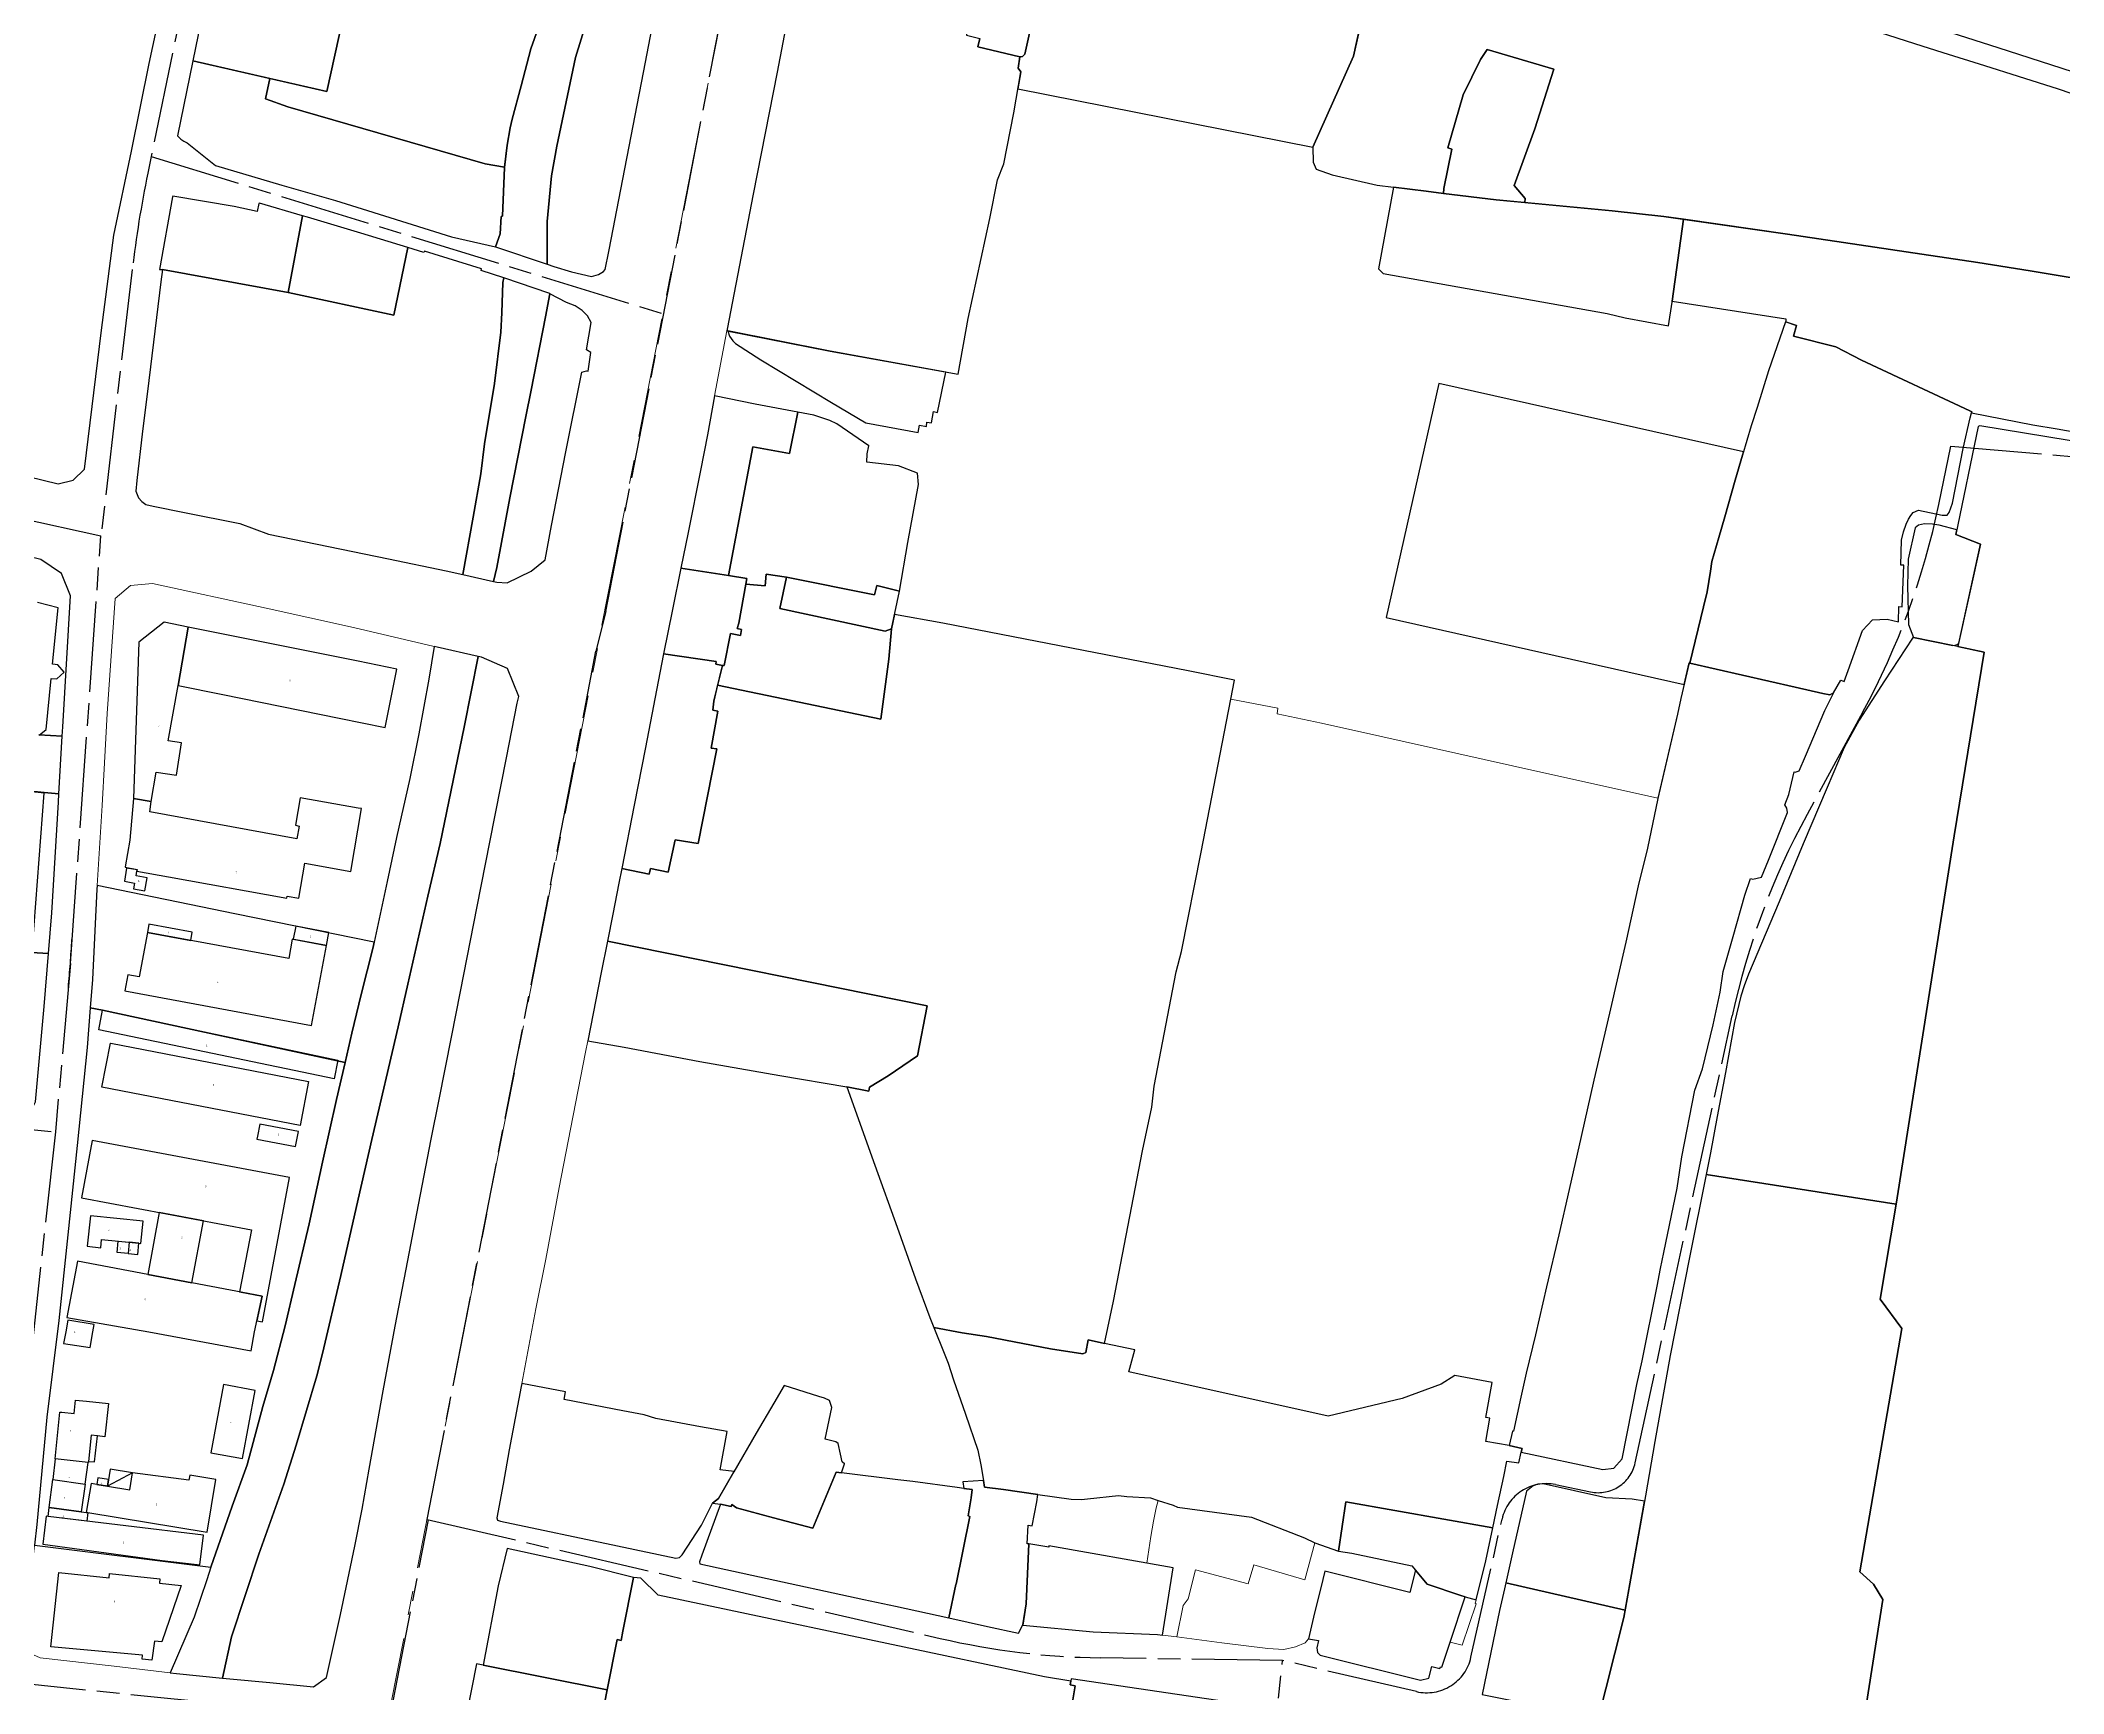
# Model space of a CAD drawing. Header units: millimetres. Extents: x 125232 to 134072, y 142885 to 152835.
# Drawn here: x 130666 to 131201, y 147654 to 148091 of the extents above; entities that cross this region are included whole.
import ezdxf
from ezdxf.enums import TextEntityAlignment as Align

# ---------------------------------------------------------------- set-up
doc = ezdxf.new("R2010")
doc.units = ezdxf.units.MM
doc.linetypes.add('ACAD_ISO08W100', pattern=[36, 24, -3, 6, -3])
doc.linetypes.add('CENTER', pattern=[50.8, 31.75, -6.35, 6.35, -6.35])
for name, color, linetype, lineweight in [('apartment', 42, 'Continuous', 0), ('government', 221, 'Continuous', 0), ('municipal utilities', 151, 'Continuous', 0), ('school', 31, 'Continuous', 0), ('super block', 6, 'CENTER', 0)]:
    doc.layers.add(name, color=color, linetype=linetype, lineweight=lineweight)
for name, color, linetype in [('buildings', 7, 'Continuous'), ('commerce', 10, 'Continuous'), ('commerce and residence', 32, 'Continuous'), ('culture', 21, 'Continuous'), ('green & plaza', 80, 'Continuous'), ('hospital', 231, 'Continuous'), ('layers', 7, 'Continuous'), ('military', 76, 'Continuous'), ('research & university', 30, 'Continuous'), ('residence', 2, 'Continuous'), ('residence-bad', 41, 'Continuous'), ('villadom', 51, 'Continuous'), ('water', 4, 'Continuous'), ('老城北中心线', 7, 'ACAD_ISO08W100')]:
    doc.layers.add(name, color=color, linetype=linetype)
doc.styles.add('层数', font='', dxfattribs={"height": 2})
doc.styles.get('层数').set_extended_font_data('FangSong_GB2312')

msp = doc.modelspace()

# ---------------------------------------------------------------- linework, layer by layer
at = {"layer": 'apartment'}
for points in [[(131035.7, 148000.79), (131116.24, 147982.69), (131118.29, 147989.57), (131119.85, 147994.38), (131122.87, 148004.09), (131127.34, 148017.11), (131127.44, 148017.07), (131127.44, 148017.87), (131097.4, 148022.53), (131097.37, 148022.31), (131096.39, 148016.04), (131084.96, 148018.13), (131080.22, 148019.24), (131020.97, 148029.83), (131019.72, 148031.09), (131023.66, 148052.66), (131019.37, 148053.19), (131007.53, 148055.94), (131003.3, 148057.41), (131002.47, 148059.27), (131002.38, 148063.24), (130924.41, 148078.71), (130923.34, 148072.3), (130920.73, 148058.88), (130919.04, 148054.58), (130916.95, 148044.38), (130911.31, 148017.95), (130908.6, 148003.2), (130905.38, 148003.78), (130903.15, 147993.08), (130902.11, 147993.33), (130901.56, 147990.34), (130900.34, 147990.52), (130900.28, 147989.36), (130898.39, 147989.73), (130898.09, 147987.78), (130884.18, 147990.4), (130875.1, 147995.7), (130856.46, 148007.01), (130849.76, 148011.38), (130849.07, 148012.02), (130848.21, 148013.24), (130847.69, 148014.68), (130847.45, 148014.73), (130844.22, 147997.53), (130854.96, 147995.26), (130870.47, 147992.38), (130874.72, 147991.01), (130876.58, 147990.05), (130885.02, 147984.29), (130884.54, 147982.16), (130884.47, 147979.96), (130892.84, 147979), (130897.85, 147977.01), (130898.13, 147974.06), (130895.31, 147958.69), (130893.08, 147945.88), (130893.09, 147945.88), (130891.76, 147939.64), (130904.55, 147937.41), (130969.43, 147924.75), (130981.65, 147922.28), (130980.67, 147917.29), (130993.15, 147914.87), (130992.92, 147913.36), (131004.67, 147910.94), (131020.08, 147907.51), (131061.87, 147898.16), (131073.4, 147895.56), (131093.6, 147891.07), (131098.78, 147913.33), (131099.65, 147917.48), (131100.52, 147921.16), (131021.74, 147938.87)], [(130766.09, 147908.13), (130768.68, 147922.55), (130770.13, 147931.21), (130748.79, 147936.22), (130725.69, 147941.35), (130695.63, 147947.89), (130689.87, 147947.35), (130685.74, 147943.87), (130683.68, 147913.46), (130682.92, 147900.42), (130682.38, 147889.17), (130681.02, 147867.97), (130717.39, 147860.49), (130754.27, 147853.05), (130757.64, 147869.03), (130760.16, 147880.69), (130763.64, 147896.29)], [(131093.6, 147891.07), (131093.58, 147891.02), (131090.85, 147877.9), (131088.38, 147867.91), (131085.09, 147853.01), (131080.78, 147834.26), (131076.7, 147816.56), (131073.28, 147801.66), (131070.1, 147787.65), (131067.41, 147775.67), (131064.17, 147761.87), (131061.26, 147749.17), (131058.75, 147739.01), (131057.4, 147732.68), (131055.46, 147723.69), (131055.16, 147723.73), (131054.31, 147719.89), (131048.07, 147721.01), (131049.21, 147727.13), (131048.14, 147727.28), (131049.78, 147736.54), (131039.95, 147738.46), (131036.31, 147736.11), (131025.98, 147732.34), (131006.41, 147727.67), (130953.73, 147739.39), (130955.35, 147745.19), (130947.29, 147746.89), (130949.68, 147758.12), (130957.39, 147797.82), (130959.79, 147809.37), (130960.47, 147814.93), (130966.25, 147845.22), (130967.62, 147850.55), (130972.84, 147876.86), (130980.67, 147917.29), (130993.15, 147914.87), (130992.92, 147913.36), (131004.67, 147910.94), (131020.08, 147907.51), (131061.87, 147898.16), (131073.4, 147895.56)]]:
    msp.add_lwpolyline(points, close=True, dxfattribs=at)
at = {"layer": 'buildings', "linetype": 'Continuous', "flags": 128}
for points in [[(130665.68, 147907.8), (130667.53, 147909.3), (130668.85, 147922.78), (130670.36, 147922.63), (130672.25, 147924.39), (130670.62, 147926.39), (130669.22, 147926.51), (130670.67, 147941.46), (130665.23, 147942.81)], [(130702.46, 147920.86), (130714.24, 147918.51), (130745.02, 147912.24), (130757.17, 147909.75), (130760.22, 147925.24), (130750, 147927.29), (130705.05, 147936.31), (130702.46, 147920.86)], [(130688.39, 147872.84), (130691.63, 147872.26), (130691.54, 147871.76), (130699.9, 147870.27), (130731.18, 147864.7), (130731.27, 147865.17), (130734.3, 147864.63), (130735.95, 147873.89), (130748.08, 147871.73), (130750.93, 147888.34), (130750, 147888.49), (130734.7, 147891.16), (130733.44, 147883.94), (130734.44, 147883.74), (130733.82, 147880.33), (130694.94, 147887.46), (130695.26, 147890.2), (130690.63, 147891.03), (130689.67, 147880), (130688.41, 147872.98), (130688.39, 147872.84)], [(130673.01, 147753.81), (130694.64, 147750), (130721.7, 147744.91), (130722.65, 147750), (130724.6, 147759.45), (130675.8, 147768.63), (130673.01, 147753.81)], [(130672.72, 147750), (130672.13, 147746.88), (130679.15, 147745.8), (130679.88, 147750), (130680.2, 147751.88), (130673.28, 147753.05), (130672.72, 147750)], [(130684.45, 147713.62), (130683.71, 147709.14), (130689.63, 147708.17), (130690.37, 147712.65), (130684.45, 147713.62)], [(130705.28, 147710.71), (130690.37, 147712.65), (130683.71, 147709.14), (130680.94, 147709.6), (130679.4, 147709.85), (130678.14, 147702.23), (130678.53, 147702.16), (130710.06, 147696.96), (130712.36, 147710.96), (130705.48, 147712.1), (130705.28, 147710.71)]]:
    msp.add_lwpolyline(points, dxfattribs=at)
for points in [[(130705.05, 147936.31), (130698.69, 147937.64), (130691.99, 147932.36), (130690.63, 147891.03), (130695.26, 147890.2), (130696.62, 147897.96), (130702, 147897.17), (130703.32, 147905.77), (130699.81, 147906.3), (130702.46, 147920.86)], [(130667.03, 147892.42), (130658.08, 147893.38), (130655.01, 147852.64), (130663.96, 147851.66)], [(130691.33, 147870.55), (130691.54, 147871.76), (130691.6, 147872.14), (130688.81, 147872.62), (130688.2, 147869.12), (130690.9, 147868.65), (130690.64, 147867.16), (130693.61, 147866.64), (130694.21, 147870.05)], [(130694.71, 147857.79), (130694.3, 147855.61), (130705.77, 147853.48), (130706.17, 147855.67)], [(130688.3, 147840.15), (130737.71, 147830.97), (130741.64, 147852.14), (130732.6, 147853.82), (130731.65, 147848.67), (130694.3, 147855.61), (130692.11, 147843.83), (130689.09, 147844.39)], [(130742.28, 147855.6), (130733.49, 147857.23), (130732.85, 147853.78), (130741.64, 147852.14)], [(130682.44, 147835.03), (130744.67, 147821.84), (130743.64, 147816.89), (130681.43, 147829.83)], [(130684.5, 147826.32), (130684.61, 147826.3), (130736.9, 147816.19), (130734.65, 147804.56), (130682.25, 147814.68)], [(130723.23, 147800.91), (130733.47, 147799), (130734.23, 147802.99), (130724.05, 147804.93), (130723.39, 147801.68)], [(130731.87, 147790.78), (130679.72, 147800.59), (130676.86, 147785.43), (130721.85, 147776.99), (130718.61, 147760.58), (130724.6, 147759.45), (130723.25, 147752.91), (130724.75, 147752.63)], [(130682.2, 147774.41), (130692.05, 147773.41), (130692.54, 147773.36), (130693.14, 147779.24), (130679.22, 147780.66), (130678.4, 147772.59), (130681.98, 147772.23)], [(130709.13, 147779.37), (130697.4, 147781.57), (130694.42, 147765.13), (130706.02, 147762.95)], [(130689.47, 147773.67), (130689.17, 147770.69), (130686.27, 147770.95), (130686.58, 147773.97)], [(130689.17, 147770.69), (130691.74, 147770.43), (130692.05, 147773.41), (130689.47, 147773.67)], [(130714.4, 147736.01), (130711.08, 147718), (130719.47, 147716.44), (130722.76, 147734.46)], [(130684.01, 147730.99), (130683.07, 147722.22), (130681.08, 147722.43), (130679.45, 147722.61), (130678.71, 147715.73), (130678.68, 147715.4), (130669.91, 147716.35), (130671.16, 147728.76), (130671.66, 147728.71), (130674.91, 147728.36), (130675.3, 147731.93), (130678.22, 147731.61)], [(130681.08, 147722.43), (130679.45, 147722.61), (130678.71, 147715.73), (130680.35, 147715.56)], [(130677.81, 147709.7), (130678.68, 147715.4), (130669.91, 147716.35), (130669.26, 147710.93)], [(130668.37, 147703.55), (130669.26, 147710.93), (130677.81, 147709.7), (130676.82, 147702.4)], [(130680.94, 147709.6), (130683.71, 147709.14), (130684, 147710.89), (130681.22, 147711.35)], [(130678.53, 147702.16), (130678.26, 147699.9), (130668.08, 147701.13), (130668.37, 147703.55), (130678.14, 147702.23)], [(130667.51, 147701.19), (130666.67, 147693.81), (130698.16, 147689.48), (130707.41, 147688.43), (130708.17, 147688.35), (130709.12, 147696.18), (130668.08, 147701.13)], [(130668.73, 147666.68), (130670.85, 147686.36), (130684.16, 147684.94), (130684.24, 147686.04), (130697.61, 147684.62), (130697.48, 147683.52), (130703.21, 147682.86), (130698.15, 147668), (130696.19, 147668.17), (130695.45, 147663.17), (130692.91, 147663.4), (130693.02, 147664.5)]]:
    msp.add_lwpolyline(points, close=True, dxfattribs=at)
at = {"layer": 'commerce'}
for points in [[(130905.38, 148003.78), (130874.82, 148009.31), (130847.69, 148014.68), (130848.21, 148013.24), (130849.07, 148012.02), (130849.76, 148011.38), (130856.46, 148007.01), (130875.1, 147995.7), (130884.18, 147990.4), (130898.09, 147987.78), (130898.39, 147989.73), (130900.28, 147989.36), (130900.34, 147990.52), (130901.56, 147990.34), (130902.11, 147993.33), (130903.15, 147993.08)], [(130844.79, 147904.12), (130843.35, 147904.31), (130845.08, 147914.13), (130843.73, 147914.33), (130844.02, 147916.73), (130846.3, 147926.22), (130844.52, 147926.5), (130844.63, 147927.21), (130830.74, 147929.29), (130830.19, 147926.58), (130825.95, 147904.48), (130822.94, 147889.24), (130819.72, 147872.54), (130826.97, 147870.97), (130827.25, 147872.51), (130831.98, 147871.54), (130833.81, 147880.11), (130839.88, 147879.14)], [(131084.59, 147674.45), (131084.93, 147676.36), (131053.38, 147683.57), (131053.03, 147682.03), (131051.72, 147676.27), (131047.12, 147654.05), (131077.88, 147647.93), (131079.84, 147655.56)]]:
    msp.add_lwpolyline(points, close=True, dxfattribs=at)
msp.add_lwpolyline([(130665.63, 147907.84), (130671.79, 147907.47), (130671.93, 147909.95), (130673.93, 147944.65), (130671.55, 147950.55), (130666.12, 147954.26), (130640.64, 147960.41)], dxfattribs=at)
at = {"layer": 'commerce and residence'}
for points in [[(130731.44, 148073.96), (130725.48, 148076.06), (130726.63, 148081.42), (130706.32, 148086.06), (130702.28, 148066.21), (130703.15, 148065.39), (130703.93, 148064.81), (130704.8, 148064.37), (130712.29, 148058.44), (130729.79, 148053.25), (130744.03, 148049.16), (130751.06, 148046.98), (130774.68, 148039.57), (130786.35, 148036.89), (130787.52, 148040.34), (130787.79, 148044.92), (130788.13, 148044.99), (130788.67, 148057.86), (130788.69, 148057.99), (130783.55, 148058.85)], [(130735.3, 148045.14), (130723.93, 148048.49), (130723.77, 148048.35), (130723.34, 148046.24), (130717.24, 148047.55), (130701.06, 148050.28), (130700.94, 148050.16), (130697.52, 148030.94), (130698.26, 148030.88), (130731.47, 148024.81)], [(130866.27, 147993.16), (130854.96, 147995.26), (130844.22, 147997.53), (130844.21, 147997.46), (130842.38, 147987.16), (130840.55, 147977.74), (130837.28, 147961.38), (130835.33, 147951.89), (130847.87, 147949.96), (130854.36, 147983.99), (130864.01, 147982.28)], [(130670.79, 147890.05), (130670.92, 147892.27), (130667.04, 147892.58), (130658.03, 147893.52), (130657.58, 147889.37), (130656.91, 147889.37), (130654.54, 147850.8), (130654.59, 147850.8), (130668.17, 147850.01), (130669.04, 147860.75)], [(130667.04, 147836), (130668.17, 147850.01), (130654.54, 147850.8), (130654.54, 147850.8), (130641.03, 147852.24), (130637.17, 147825.68), (130635.19, 147825.95), (130634.18, 147819.95), (130632.53, 147811.33), (130641.61, 147810.3), (130661.51, 147808.21), (130663.8, 147809.07), (130664.75, 147810.78)], [(130911.71, 147701.16), (130911.26, 147701.31), (130912.08, 147706.12), (130912.33, 147708.24), (130910.16, 147708.55), (130908.36, 147708.78), (130896.67, 147710.42), (130892.71, 147710.81), (130877.74, 147712.68), (130876.36, 147712.85), (130870.21, 147698.1), (130859.8, 147700.79), (130849.99, 147703.4), (130848.81, 147704.29), (130848.6, 147703.77), (130845.82, 147704.42), (130840.9, 147690.91), (130840.24, 147689.16), (130840.33, 147688.63), (130856.08, 147685.21), (130883.67, 147679.19), (130892.1, 147677.39), (130906.13, 147674.32), (130907.98, 147683.13), (130908.13, 147683.23)], [(130927.28, 147693.91), (130926.84, 147693.94), (130927.13, 147698.88), (130928.21, 147698.66), (130929.38, 147705), (130929.67, 147706.99), (130920.6, 147708.26), (130915.57, 147708.9), (130915.29, 147710.62), (130909.86, 147710.34), (130910.16, 147708.55), (130912.33, 147708.24), (130912.08, 147706.12), (130911.26, 147701.31), (130911.71, 147701.16), (130908.13, 147683.23), (130907.98, 147683.13), (130906.13, 147674.32), (130916.39, 147672.08), (130924.55, 147670.32), (130925.71, 147672.5), (130926.58, 147678.08)], [(130965.48, 147687.55), (130932.61, 147693.37), (130932.55, 147693.05), (130927.28, 147693.91), (130926.58, 147678.08), (130925.69, 147672.42), (130944.27, 147670.67), (130961.33, 147669.96), (130962.65, 147669.79)], [(131042.62, 147679.91), (131041.54, 147680.22), (131032.58, 147683.23), (131029.53, 147686.96), (131028.03, 147681.06), (131005.51, 147686.7), (131005.04, 147684.5), (131002.56, 147674.51), (131001.2, 147668.77), (131003.88, 147668.34), (131003.41, 147666.45), (131003.64, 147665.15), (131004.35, 147664.5), (131030.82, 147657.83), (131033.06, 147658.36), (131033.86, 147661.46), (131035.97, 147660.94), (131036.11, 147661.42), (131036.47, 147661.34), (131038.67, 147667.92)]]:
    msp.add_lwpolyline(points, close=True, dxfattribs=at)
at = {"layer": 'culture'}
for points in [[(130737.02, 147778.51), (130740.55, 147794.81), (130744.27, 147811.38), (130746.56, 147821.19), (130682.45, 147835.01), (130679.18, 147835.7), (130678.35, 147825.13), (130675.74, 147799.22), (130673.24, 147775.64), (130670.84, 147752.98), (130667.69, 147727.45), (130665.08, 147699.04), (130664.45, 147693.6), (130711.1, 147687.72), (130716.66, 147703.88), (130720.63, 147714.83), (130724.85, 147730.24), (130727.63, 147739.75), (130730.71, 147751.53), (130733.3, 147762.45)], [(130847.57, 147723.62), (130840.55, 147724.81), (130828.73, 147727.03), (130825.64, 147728.02), (130820.01, 147729.11), (130804.45, 147732.09), (130804.82, 147734.09), (130793.27, 147736.32), (130793.13, 147735.53), (130789.91, 147718.74), (130788.31, 147709.72), (130786.66, 147700.76), (130786.82, 147700.16), (130787.66, 147699.88), (130818.56, 147693.36), (130833.97, 147690.12), (130834.98, 147690.34), (130835.68, 147691), (130840.77, 147698.85), (130843.67, 147704.64), (130845.29, 147705.88), (130849.34, 147712.99), (130849.37, 147713.04), (130845.74, 147713.51)]]:
    msp.add_lwpolyline(points, close=True, dxfattribs=at)
at = {"layer": 'government'}
for points in [[(130960.27, 147699.95), (130960.94, 147703.46), (130961.53, 147705.4), (130959.43, 147706.07), (130953.21, 147706.42), (130951.02, 147706.73), (130942.81, 147705.79), (130941.26, 147705.6), (130938.48, 147705.75), (130929.67, 147706.99), (130929.38, 147705), (130928.21, 147698.66), (130927.13, 147698.88), (130926.84, 147693.94), (130927.28, 147693.91), (130932.55, 147693.05), (130932.61, 147693.37), (130958.48, 147688.79), (130959.55, 147695.88)], [(131002.94, 147694.15), (131000.16, 147695.46), (130986.19, 147700.93), (130966.57, 147703.64), (130965.46, 147704.15), (130961.53, 147705.4), (130960.94, 147703.46), (130960.27, 147699.95), (130959.55, 147695.88), (130958.48, 147688.79), (130965.48, 147687.55), (130962.65, 147669.79), (130966.42, 147669.29), (130968.11, 147677.58), (130969.39, 147679.4), (130971.35, 147687.01), (130985.29, 147683.38), (130986.78, 147688.36), (131000.25, 147684.39)], [(130709.97, 147684.43), (130711.1, 147687.72), (130664.45, 147693.6), (130663.45, 147684.81), (130661.49, 147667.37), (130662.6, 147665.23), (130665.91, 147663.76), (130685.54, 147661.6), (130700.32, 147659.82), (130706.63, 147674.48)], [(131012.66, 147691.41), (131009.14, 147691.95), (131002.94, 147694.15), (131000.25, 147684.39), (130986.78, 147688.36), (130985.29, 147683.38), (130971.35, 147687.01), (130969.39, 147679.4), (130968.11, 147677.58), (130966.42, 147669.29), (130978.31, 147667.73), (130990.49, 147666.27), (130994.7, 147666.01), (130997.77, 147666.67), (131000.32, 147667.72), (131001.2, 147668.77), (131002.56, 147674.51), (131005.04, 147684.5), (131005.51, 147686.7), (131028.03, 147681.06), (131029.53, 147686.96), (131028.59, 147688.12)]]:
    msp.add_lwpolyline(points, close=True, dxfattribs=at)
at = {"layer": 'green & plaza'}
msp.add_lwpolyline([(130812.34, 148102.77), (130807.49, 148086.94), (130802.57, 148063.5), (130801.16, 148055.69), (130800.01, 148043.63), (130799.94, 148032.3), (130801.77, 148031.68), (130806.44, 148030.28), (130811.69, 148029.02), (130813.56, 148029.6), (130814.85, 148030.35), (130815.35, 148030.89), (130816.25, 148035.63), (130816.32, 148036.15), (130819.43, 148052.08), (130825.97, 148085.74), (130831.1, 148112.4)], dxfattribs=at)
for points in [[(130804.94, 147982.69), (130809.11, 148003.78), (130810.41, 148004.15), (130810.79, 148004.02), (130811.53, 148009), (130810.33, 148009.65), (130811.58, 148016.86), (130810.65, 148018.66), (130809.21, 148020.09), (130807.35, 148021.28), (130805.11, 148022.21), (130800.64, 148024.5), (130799.5, 148018.4), (130795.76, 147998.96), (130794.34, 147992.04), (130790.09, 147970.51), (130786.63, 147952.07), (130785.75, 147948.39), (130786.68, 147948.18), (130789.41, 147948.05), (130795.76, 147951.16), (130799.43, 147954.15), (130801.08, 147963.24)], [(130850.62, 147937.42), (130852.53, 147947.72), (130852.77, 147949.21), (130847.87, 147949.96), (130835.33, 147951.89), (130833.09, 147941.01), (130830.74, 147929.29), (130844.63, 147927.21), (130844.52, 147926.5), (130846.3, 147926.22), (130846.78, 147926.16), (130848.42, 147934.65), (130851.08, 147934.15), (130851.35, 147935.73), (130850.23, 147935.96)], [(130893.08, 147945.84), (130893.08, 147945.88), (130887.08, 147947.38), (130886.49, 147944.84), (130863.26, 147949.52), (130861.45, 147941.23), (130889.32, 147935.28), (130890.96, 147935.9)], [(130771.44, 147811.44), (130774.72, 147827.94), (130777.05, 147840), (130781.45, 147862.44), (130784.79, 147879.5), (130789.19, 147901.81), (130792.06, 147916.2), (130792.46, 147918.03), (130789.53, 147925.36), (130782.59, 147928.36), (130781.7, 147928.56), (130778.06, 147909.92), (130771.69, 147879.07), (130768.42, 147865.15), (130763.11, 147841.93), (130760.59, 147830.66), (130753.66, 147800.88), (130750, 147785.07), (130745.4, 147764.88), (130740.61, 147744.26), (130739.09, 147738.34), (130733.66, 147719.97), (130730.32, 147709.7), (130723.76, 147691.21), (130716.51, 147669.36), (130714.16, 147658.41), (130716.13, 147658.21), (130726.65, 147657.24), (130738.21, 147656.07), (130741.64, 147658.58), (130745.31, 147675.27), (130749.1, 147693.34), (130751.03, 147703.07), (130752.9, 147713.67), (130756.63, 147734.38), (130759.77, 147751.51), (130763.11, 147768.81), (130765.11, 147779.01), (130769.31, 147800.91)]]:
    msp.add_lwpolyline(points, close=True, dxfattribs=at)
at = {"layer": 'hospital'}
msp.add_lwpolyline([(130753.98, 147851.67), (130754.27, 147853.05), (130717.39, 147860.49), (130681.02, 147867.97), (130680.96, 147867.01), (130679.77, 147843.16), (130679.18, 147835.7), (130682.45, 147835.01), (130746.56, 147821.19), (130748.37, 147828.93), (130750.83, 147839.2)], close=True, dxfattribs=at)
at = {"layer": 'military'}
msp.add_lwpolyline([(131231.34, 147980.89), (131178.67, 147989.56), (131178.25, 147989.43), (131172.38, 147960.82), (131178.85, 147958.3), (131172.91, 147931.18), (131179.83, 147929.72), (131171.96, 147881.12), (131156.56, 147783.71), (131152.32, 147758.59), (131158.05, 147750.86), (131146.97, 147686.52), (131150.56, 147683.27), (131153.03, 147679.17), (131145.81, 147633.17)], dxfattribs=at)
at = {"layer": 'municipal utilities'}
msp.add_lwpolyline([(131045.6, 147678.05), (131045.27, 147678.2), (131045.56, 147679.04), (131045.57, 147679.07), (131042.62, 147679.91), (131038.67, 147667.92), (131041.84, 147667.12)], close=True, dxfattribs=at)
at = {"layer": 'research & university'}
msp.add_lwpolyline([(130658.78, 147977.14), (130670.69, 147974.24), (130674.67, 147975.21), (130677.67, 147978.11), (130682.18, 148014.82), (130685.43, 148039.99), (130690.05, 148062.21), (130694.79, 148085.35), (130700.59, 148112.4)], dxfattribs=at)
msp.add_lwpolyline([(131174.32, 147983.58), (131176.14, 147991.7), (131176.5, 147992.99), (131176.55, 147993.31), (131176.05, 147993.52), (131147.41, 148006.95), (131140.66, 148010.48), (131129.41, 148013.28), (131130.26, 148016.13), (131127.34, 148017.11), (131122.87, 148004.09), (131119.85, 147994.38), (131118.29, 147989.57), (131115.98, 147981.8), (131114.06, 147975.16), (131111.29, 147965.48), (131109.71, 147960.03), (131107.83, 147953.72), (131107.46, 147951.1), (131106.63, 147945.67), (131105.64, 147941.68), (131102.03, 147926.81), (131129.89, 147920.42), (131137.21, 147918.76), (131139.07, 147918.46), (131140.06, 147918.92), (131142, 147922.3), (131142.86, 147921.99), (131143.89, 147924.85), (131147.72, 147935.48), (131150.3, 147938.23), (131154.23, 147938.4), (131157.23, 147937.76), (131157.33, 147941.76), (131158.13, 147941.72), (131158.57, 147952.7), (131157.85, 147952.7), (131158.03, 147959.33), (131158.54, 147961.49), (131159.2, 147963.53), (131159.85, 147964.9), (131160.47, 147965.83), (131161.05, 147966.62), (131162.5, 147967.28), (131168.77, 147965.93), (131170.04, 147965.9), (131170.59, 147966.62), (131171.49, 147969.13)], close=True, dxfattribs=at)
at = {"layer": 'residence'}
for points in [[(130800.54, 148103.01), (130802.9, 148109.41), (130803.23, 148110.62), (130790.07, 148114.36), (130790.84, 148117.74), (130777.22, 148120.44), (130777.03, 148119.38), (130765.14, 148121.7), (130746.78, 148125.17), (130746.11, 148121.21), (130746.59, 148121.12), (130743.84, 148107.96), (130748.08, 148106.91), (130741.75, 148077.97), (130726.63, 148081.42), (130725.48, 148076.06), (130731.44, 148073.96), (130783.55, 148058.85), (130788.69, 148057.99), (130789.42, 148063.76), (130790.22, 148068.41), (130790.76, 148070.7), (130793.06, 148079.46), (130795.68, 148089.22)], [(131013.16, 148087.34), (131017.66, 148107.84), (130934.52, 148125.35), (130932.71, 148116.55), (130930.6, 148106.85), (130928.62, 148098.96), (130928.72, 148098.93), (130926.26, 148087.82), (130925.67, 148087.23), (130924.89, 148087.18), (130924.49, 148084.15), (130925.16, 148083.18), (130924.41, 148078.71), (131002.38, 148063.24)], [(131066.08, 148083.91), (131048.46, 148089.05), (131046.72, 148086.48), (131042.13, 148077.12), (131038.09, 148063.09), (131039.1, 148062.72), (131036.99, 148052.35), (131036.92, 148051.03), (131050.87, 148049.35), (131058.4, 148048.63), (131058.55, 148049.69), (131055.62, 148053.09), (131061.03, 148068.13)], [(131100.36, 148044.2), (131095.17, 148044.95), (131081.51, 148046.42), (131050.87, 148049.35), (131036.92, 148051.03), (131032.3, 148051.59), (131023.66, 148052.66), (131019.72, 148031.09), (131020.97, 148029.83), (131080.22, 148019.24), (131084.96, 148018.13), (131096.39, 148016.04), (131097.37, 148022.31), (131097.4, 148022.53)], [(130763.14, 148036.72), (130750.74, 148040.53), (130736.62, 148044.76), (130735.3, 148045.14), (130731.47, 148024.81), (130759.45, 148018.87)], [(130787.98, 148019.48), (130788.29, 148027.51), (130788.49, 148028.73), (130782.5, 148030.68), (130782.63, 148031.05), (130767.51, 148035.72), (130767.35, 148035.43), (130763.14, 148036.72), (130759.45, 148018.87), (130731.47, 148024.81), (130698.26, 148030.88), (130697.89, 148027.67), (130694.34, 147998.64), (130693.03, 147988.19), (130691.54, 147975.13), (130691.23, 147972.33), (130691.91, 147970.53), (130692.84, 147969.53), (130693.84, 147968.79), (130695.83, 147968.29), (130704.1, 147966.67), (130718.69, 147963.74), (130726.28, 147960.88), (130758.07, 147954.35), (130773.3, 147951.22), (130777.64, 147950.23), (130780.39, 147965.43), (130782.47, 147976.88), (130783.37, 147984.83), (130786.01, 148000.77), (130787.75, 148014.36)], [(131111.29, 147965.48), (131114.06, 147975.16), (131115.98, 147981.8), (131116.24, 147982.69), (131035.7, 148000.79), (131021.74, 147938.87), (131100.52, 147921.16), (131101.87, 147926.85), (131102.03, 147926.81), (131105.64, 147941.68), (131106.63, 147945.67), (131107.46, 147951.1), (131107.83, 147953.72), (131109.71, 147960.03)], [(130890.96, 147935.9), (130889.32, 147935.28), (130861.45, 147941.23), (130863.26, 147949.52), (130857.85, 147950.38), (130857.62, 147947.25), (130852.53, 147947.72), (130850.62, 147937.42), (130850.23, 147935.96), (130851.35, 147935.73), (130851.08, 147934.15), (130848.42, 147934.65), (130846.78, 147926.16), (130846.3, 147926.22), (130845.04, 147920.98), (130888.2, 147912.02), (130890.28, 147927.87)], [(131171.96, 147881.12), (131179.83, 147929.72), (131171.53, 147931.48), (131161.21, 147933.59), (131160.9, 147933.4), (131153.49, 147922.1), (131146.81, 147911.77), (131142.82, 147904.47), (131138.35, 147893.92), (131132.03, 147878.99), (131125.66, 147863.68), (131117.51, 147844.56), (131116.4, 147841.47), (131115.53, 147838.72), (131113.86, 147831.75), (131111.45, 147818.59), (131109.3, 147806.91), (131107.49, 147797.3), (131106.34, 147791.62), (131156.56, 147783.71)], [(131127.83, 147887.27), (131127.71, 147888.46), (131127.15, 147889.33), (131128.21, 147892.09), (131129.59, 147898.08), (131129.88, 147898), (131130.97, 147898.32), (131132.64, 147902.19), (131137.69, 147914.25), (131140.04, 147918.91), (131139.07, 147918.46), (131137.21, 147918.76), (131129.89, 147920.42), (131102.03, 147926.81), (131101.87, 147926.85), (131099.65, 147917.48), (131098.78, 147913.33), (131093.58, 147891.02), (131090.85, 147877.9), (131088.38, 147867.91), (131085.09, 147853.01), (131080.78, 147834.26), (131076.7, 147816.56), (131073.28, 147801.66), (131070.1, 147787.65), (131067.41, 147775.67), (131064.17, 147761.87), (131061.26, 147749.17), (131058.75, 147739.01), (131057.4, 147732.68), (131055.46, 147723.69), (131055.16, 147723.73), (131054.31, 147719.89), (131057.68, 147719.11), (131057.48, 147718.15), (131079.07, 147713.59), (131081.93, 147713.9), (131084.12, 147716.4), (131088, 147736.06), (131089.43, 147742.35), (131093.41, 147762.02), (131094.3, 147766.72), (131095.14, 147770.93), (131098.66, 147787.94), (131099.89, 147796.25), (131103.4, 147813.88), (131105.42, 147819.53), (131108.19, 147831.17), (131110.1, 147839.81), (131110.85, 147845.29), (131113.5, 147854.52), (131116.56, 147865.42), (131118.09, 147869.84), (131118.69, 147869.66), (131121.02, 147870.22), (131122.81, 147874.72)], [(130900.42, 147836.19), (130815.92, 147853.33), (130814.23, 147845), (130810.73, 147826.89), (130820.29, 147825.25), (130840.31, 147821.47), (130861.49, 147817.8), (130879.16, 147814.73), (130885, 147813.61), (130885.15, 147814.66), (130890.13, 147817.67), (130897.91, 147822.93)], [(131152.32, 147758.59), (131156.56, 147783.71), (131106.34, 147791.62), (131101.93, 147769.61), (131096.87, 147743.76), (131092.75, 147720.96), (131090.29, 147706.6), (131084.59, 147674.45), (131079.84, 147655.56), (131075.13, 147637.18), (131110.09, 147628.24), (131110.66, 147631.26), (131113.75, 147630.67), (131114.58, 147635.05), (131115.12, 147637.99), (131145.81, 147633.17), (131153.03, 147679.17), (131150.56, 147683.27), (131146.97, 147686.52), (131158.05, 147750.86)], [(131054.31, 147719.89), (131048.07, 147721.01), (131049.21, 147727.13), (131048.14, 147727.28), (131049.78, 147736.54), (131039.95, 147738.46), (131036.31, 147736.11), (131025.98, 147732.34), (131006.41, 147727.67), (130953.73, 147739.39), (130955.35, 147745.19), (130947.29, 147746.89), (130942.98, 147747.85), (130942.36, 147744.55), (130941.61, 147744.12), (130933.03, 147745.49), (130916.11, 147748.78), (130909.64, 147749.71), (130902.16, 147751.14), (130904.93, 147744.31), (130905.94, 147741.71), (130907.41, 147737.28), (130910.6, 147728.18), (130913.85, 147718.67), (130914.59, 147714.8), (130915.29, 147710.62), (130915.57, 147708.9), (130920.6, 147708.26), (130929.67, 147706.99), (130938.48, 147705.75), (130941.26, 147705.6), (130942.81, 147705.79), (130951.02, 147706.73), (130953.21, 147706.42), (130959.43, 147706.07), (130961.53, 147705.4), (130965.46, 147704.15), (130966.57, 147703.64), (130986.19, 147700.93), (131000.16, 147695.46), (131002.9, 147694.17), (131009.14, 147691.95), (131009.18, 147691.95), (131011.09, 147705.02), (131049.97, 147698.14), (131051.24, 147704.09), (131052.85, 147711.7), (131053.69, 147715.79), (131056.84, 147715.31), (131057.48, 147718.15), (131057.68, 147719.11)], [(131090.04, 147705.2), (131086.83, 147705.71), (131079.87, 147706.06), (131063.28, 147709.8), (131061.88, 147709.7), (131060.61, 147709.21), (131058.9, 147707.8), (131055.2, 147691.54), (131053.38, 147683.57), (131084.93, 147676.36)], [(130822.81, 147685.02), (130811.29, 147687.93), (130789.36, 147692.72), (130787.03, 147682.78), (130783.06, 147661.82), (130815.85, 147655.27), (130818.48, 147668.58), (130819.5, 147668.38), (130819.97, 147670.8)], [(130815.85, 147655.27), (130783.06, 147661.82), (130781.29, 147662.17), (130773.54, 147622.87), (130808.19, 147615.98)], [(130984.39, 147651.45), (130938.52, 147658.2), (130938.39, 147657.58), (130938.19, 147656.67), (130939.54, 147656.39), (130937.75, 147645.8), (130931.81, 147646.7), (130929.08, 147633.75), (130931.81, 147633.19), (130931.73, 147632.72), (130937.21, 147631.72), (130938.28, 147637.81), (130941.22, 147637.38), (130941.16, 147636.96), (130941.54, 147636.4), (130944.51, 147635.86), (130967.5, 147631.78), (130980.09, 147629.61), (130982.62, 147647.47), (130983.84, 147647.3)]]:
    msp.add_lwpolyline(points, close=True, dxfattribs=at)
for points in [[(130868.04, 148121.01), (130860.78, 148083.11), (130854.42, 148050.87), (130847.52, 148015.12), (130847.45, 148014.73), (130874.82, 148009.31), (130908.6, 148003.2), (130911.31, 148017.95), (130916.95, 148044.38), (130919.04, 148054.58), (130920.73, 148058.88), (130923.34, 148072.3), (130925.16, 148083.18), (130924.49, 148084.15), (130924.89, 148087.18), (130913.85, 148089.83), (130914.37, 148091.98)], [(131160.53, 148096.89), (131183.44, 148089.64), (131208.84, 148081.41), (131238.14, 148072.13), (131243.38, 148069.26), (131249.83, 148066.89), (131266.19, 148061.82), (131284.89, 148055.83), (131294.77, 148053.38), (131295.26, 148058.41), (131296.82, 148058.22), (131298.58, 148072.74), (131299.16, 148076.63), (131285.33, 148078.91), (131286.01, 148083.12), (131283.21, 148083.67), (131248.67, 148089.28), (131247.16, 148093.86)], [(130655.66, 147893.77), (130667.04, 147892.58), (130670.92, 147892.27), (130671.79, 147907.47), (130665.63, 147907.84)], [(130937.75, 147645.8), (130939.54, 147656.39), (130938.19, 147656.67), (130938.39, 147657.58), (130931.46, 147658.76), (130848.08, 147676.41), (130829.32, 147680.3), (130824.72, 147684.81), (130822.81, 147685.01), (130819.97, 147670.8), (130819.5, 147668.38), (130818.48, 147668.58), (130815.85, 147655.27), (130808.19, 147615.98)]]:
    msp.add_lwpolyline(points, dxfattribs=at)
at = {"layer": 'residence-bad'}
for points in [[(131017.24, 148105.94), (131013.16, 148087.34), (131002.38, 148063.24), (131002.47, 148059.27), (131003.3, 148057.41), (131007.53, 148055.94), (131019.37, 148053.19), (131023.66, 148052.66), (131032.3, 148051.59), (131036.92, 148051.03), (131036.99, 148052.35), (131039.1, 148062.72), (131038.09, 148063.09), (131042.13, 148077.12), (131046.72, 148086.48), (131048.46, 148089.05), (131066.08, 148083.91), (131061.03, 148068.13), (131055.62, 148053.09), (131058.55, 148049.69), (131058.4, 148048.63), (131081.51, 148046.42), (131095.17, 148044.95), (131127.85, 148040.22), (131178.19, 148032.77), (131192.02, 148030.55), (131202.57, 148028.8)], [(131209.77, 148075.11), (131199.48, 148078.58), (131188.91, 148081.92), (131180.04, 148084.75), (131168.99, 148088.19), (131161.5, 148090.61), (131152.14, 148093.6)], [(131202.57, 148028.8), (131192.02, 148030.55), (131178.19, 148032.77), (131127.85, 148040.22), (131100.36, 148044.2), (131097.4, 148022.53), (131127.44, 148017.87), (131127.44, 148017.07), (131130.26, 148016.13), (131129.41, 148013.28), (131140.66, 148010.48), (131147.41, 148006.95), (131176.05, 147993.52), (131176.55, 147993.31), (131176.5, 147992.99), (131192.71, 147989.83), (131199.15, 147988.73), (131205.54, 147987.62)]]:
    msp.add_lwpolyline(points, dxfattribs=at)
for points in [[(130928.72, 148098.93), (130928.62, 148098.96), (130925.67, 148099.42), (130915.02, 148102.12), (130911.93, 148102.64), (130910.84, 148092.89), (130914.37, 148091.98), (130913.85, 148089.83), (130924.89, 148087.18), (130925.67, 148087.23), (130926.26, 148087.82)], [(130892.84, 147979), (130884.47, 147979.96), (130884.54, 147982.16), (130885.02, 147984.29), (130876.58, 147990.05), (130874.72, 147991.01), (130870.47, 147992.38), (130866.27, 147993.16), (130864.01, 147982.28), (130854.36, 147983.99), (130847.87, 147949.96), (130852.77, 147949.21), (130852.53, 147947.72), (130857.62, 147947.25), (130857.85, 147950.38), (130863.26, 147949.52), (130886.49, 147944.84), (130887.08, 147947.38), (130893.08, 147945.88), (130895.31, 147958.69), (130898.13, 147974.06), (130897.85, 147977.01)], [(131178.85, 147958.3), (131172.38, 147960.82), (131172.63, 147962.03), (131167.95, 147963.29), (131166.22, 147963.57), (131164.05, 147963.61), (131162.48, 147963.3), (131161.58, 147962.59), (131159.74, 147954.28), (131159.59, 147947.21), (131159.86, 147937.01), (131161.21, 147933.59), (131171.53, 147931.48), (131172.14, 147931.54), (131172.75, 147931.73), (131173.12, 147932.1)], [(130972.84, 147876.86), (130980.67, 147917.29), (130981.65, 147922.28), (130969.43, 147924.75), (130904.55, 147937.41), (130891.76, 147939.64), (130890.96, 147935.9), (130890.28, 147927.87), (130888.2, 147912.02), (130845.04, 147920.98), (130844.02, 147916.73), (130843.73, 147914.33), (130845.08, 147914.13), (130843.35, 147904.31), (130844.79, 147904.12), (130839.88, 147879.14), (130833.81, 147880.11), (130831.98, 147871.54), (130827.25, 147872.51), (130826.97, 147870.97), (130819.72, 147872.54), (130818.96, 147868.59), (130817.35, 147860.39), (130815.92, 147853.33), (130900.42, 147836.19), (130897.91, 147822.93), (130890.13, 147817.67), (130885.15, 147814.66), (130885, 147813.61), (130879.16, 147814.73), (130886.61, 147794.07), (130892.52, 147777.66), (130897.37, 147763.98), (130901.09, 147753.76), (130902.16, 147751.14), (130909.64, 147749.71), (130916.11, 147748.78), (130933.03, 147745.49), (130941.61, 147744.12), (130942.36, 147744.55), (130942.98, 147747.85), (130947.29, 147746.89), (130949.68, 147758.12), (130957.39, 147797.82), (130959.79, 147809.37), (130960.47, 147814.93), (130966.25, 147845.22), (130967.62, 147850.55)], [(130876.36, 147712.85), (130877.74, 147712.68), (130878.57, 147715.08), (130877.92, 147715.59), (130877.53, 147717.59), (130876.89, 147720.46), (130876.28, 147720.93), (130873.43, 147721.58), (130875.23, 147730.01), (130874.58, 147731.78), (130873.26, 147732.42), (130871.79, 147732.86), (130862.61, 147735.82), (130859.89, 147731.12), (130855.26, 147723.2), (130849.34, 147712.99), (130845.29, 147705.88), (130843.67, 147704.64), (130845.82, 147704.42), (130848.6, 147703.77), (130848.81, 147704.29), (130849.99, 147703.4), (130859.8, 147700.79), (130870.21, 147698.1)], [(131049.97, 147698.14), (131011.09, 147705.02), (131009.18, 147691.95), (131012.66, 147691.41), (131028.59, 147688.12), (131029.53, 147686.96), (131032.58, 147683.23), (131041.54, 147680.22), (131042.62, 147679.91), (131045.57, 147679.07), (131048.12, 147689.43)]]:
    msp.add_lwpolyline(points, close=True, dxfattribs=at)
at = {"layer": 'school'}
msp.add_lwpolyline([(130892.52, 147777.66), (130886.61, 147794.07), (130879.16, 147814.73), (130861.49, 147817.8), (130840.31, 147821.47), (130820.29, 147825.25), (130810.73, 147826.89), (130810.15, 147823.92), (130804.95, 147797.21), (130803.17, 147788.15), (130799.63, 147769.21), (130797, 147756.02), (130793.27, 147736.32), (130804.82, 147734.09), (130804.45, 147732.09), (130820.01, 147729.11), (130825.64, 147728.02), (130828.73, 147727.03), (130840.55, 147724.81), (130847.57, 147723.62), (130845.74, 147713.51), (130849.37, 147713.04), (130855.26, 147723.2), (130859.89, 147731.12), (130862.61, 147735.82), (130871.79, 147732.86), (130873.26, 147732.42), (130874.58, 147731.78), (130875.23, 147730.01), (130873.43, 147721.58), (130876.28, 147720.93), (130876.89, 147720.46), (130877.53, 147717.59), (130877.86, 147715.91), (130878.15, 147715.41), (130878.57, 147715.08), (130877.74, 147712.68), (130892.71, 147710.81), (130896.67, 147710.42), (130908.36, 147708.78), (130910.16, 147708.55), (130909.86, 147710.34), (130915.29, 147710.62), (130914.59, 147714.8), (130913.85, 147718.67), (130910.6, 147728.18), (130907.41, 147737.28), (130905.94, 147741.71), (130904.93, 147744.31), (130901.09, 147753.76), (130897.37, 147763.98)], close=True, dxfattribs=at)
at = {"layer": 'super block'}
msp.add_lwpolyline([(130894.96, 148348.48), (130903.67, 148378.39), (130744.83, 148424), (130654.44, 148484.43), (130639.33, 148491.17), (130613.26, 148498.98), (130536.29, 148508.17), (130474.55, 148512.02), (130397.96, 148506.37), (130228.2, 148518.15), (130224.7, 148308.09), (130222.08, 148214.65), (130204.71, 148066.09), (130199.33, 148034.37), (130163.02, 147871.38), (130100.28, 147595.6), (130113.87, 147593.01), (130363.95, 147539.52), (130689.64, 147466.91), (130720.17, 147460.19), (130726.7, 147488.18)], close=True, dxfattribs=at)
at = {"layer": 'villadom'}
msp.add_lwpolyline([(130748.08, 148106.91), (130712.09, 148115.81), (130712.04, 148115.53), (130711.55, 148113.32), (130707.71, 148092.93), (130706.32, 148086.06), (130741.75, 148077.97)], close=True, dxfattribs=at)
at = {"layer": 'water'}
msp.add_lwpolyline([(130800.54, 148103.01), (130795.68, 148089.22), (130793.06, 148079.46), (130790.76, 148070.7), (130790.22, 148068.41), (130789.42, 148063.76), (130788.67, 148057.86), (130788.13, 148044.99), (130787.79, 148044.92), (130787.52, 148040.34), (130786.35, 148036.89), (130799.94, 148032.3), (130800.01, 148043.63), (130801.16, 148055.69), (130802.57, 148063.5), (130807.49, 148086.94), (130812.34, 148102.77)], dxfattribs=at)
for points in [[(130795.76, 147998.96), (130799.5, 148018.4), (130800.64, 148024.5), (130800.38, 148024.63), (130788.79, 148028.63), (130788.49, 148028.73), (130788.29, 148027.51), (130787.98, 148019.48), (130787.75, 148014.36), (130786.01, 148000.77), (130783.37, 147984.83), (130782.47, 147976.88), (130780.39, 147965.43), (130777.64, 147950.23), (130785.75, 147948.39), (130786.63, 147952.07), (130790.09, 147970.51), (130794.34, 147992.04)], [(130768.42, 147865.15), (130771.69, 147879.07), (130778.06, 147909.92), (130781.7, 147928.56), (130770.93, 147931.02), (130770.13, 147931.21), (130768.68, 147922.55), (130766.09, 147908.13), (130763.64, 147896.29), (130760.16, 147880.69), (130757.64, 147869.03), (130754.27, 147853.05), (130753.98, 147851.67), (130750.83, 147839.2), (130748.37, 147828.93), (130746.56, 147821.19), (130744.27, 147811.38), (130740.55, 147794.81), (130737.02, 147778.51), (130733.3, 147762.45), (130730.71, 147751.53), (130727.63, 147739.75), (130724.85, 147730.24), (130720.63, 147714.83), (130716.66, 147703.88), (130711.1, 147687.72), (130709.97, 147684.43), (130706.63, 147674.48), (130700.32, 147659.82), (130702.01, 147659.62), (130714.16, 147658.41), (130716.51, 147669.36), (130723.76, 147691.21), (130730.32, 147709.7), (130733.66, 147719.97), (130739.09, 147738.34), (130740.61, 147744.26), (130745.4, 147764.88), (130750, 147785.07), (130753.66, 147800.88), (130760.59, 147830.66), (130763.11, 147841.93)]]:
    msp.add_lwpolyline(points, close=True, dxfattribs=at)
at = {"layer": '老城北中心线', "linetype": 'ACAD_ISO08W100', "lineweight": 25}
for p, q in [((130815.47, 147940.49), (130896.5, 148357.75)), ((130715.49, 148158.67), (130694.4, 148056.35)), ((130695.32, 148060.81), (130830.75, 148019.17)), ((130690.28, 148030.87), (130682, 147960.48)), ((130484.58, 148003.71), (130682, 147960.48)), ((130673.98, 147847.36), (130682, 147960.48)), ((130768.22, 147700.35), (130812.87, 147929.98)), ((131147.7, 147913.77), (131133.02, 147886.79)), ((130673.98, 147847.36), (130669.97, 147802.86)), ((131087.59, 147715.32), (131113.24, 147833.58)), ((130644.97, 147805.25), (130669.97, 147802.86)), ((130669.97, 147802.86), (130656.45, 147678.69)), ((131066.55, 147709.57), (131075.78, 147707.65)), ((130607.55, 146875), (130768.6, 147700.26)), ((130768.22, 147700.35), (130903.87, 147668.91)), ((131044.19, 147663.9), (131052.39, 147700.45)), ((130994.36, 147663.07), (130946.18, 147663.76)), ((130990.39, 147626.23), (130994.36, 147663.07)), ((131029.76, 147654.84), (130994.36, 147663.07)), ((130654.07, 147657.79), (130758.22, 147647.09))]:
    msp.add_line(p, q, dxfattribs=at)
msp.add_lwpolyline([(131167.87, 147968.79), (131171.06, 147984.2), (131827.89, 147927.63)], dxfattribs=at)
at = {"layer": '老城北中心线', "linetype": 'ACAD_ISO08W100', "lineweight": 25, "flags": 128}
msp.add_lwpolyline([(130815.47, 147940.49), (130812.87, 147929.98)], dxfattribs=at)
at = {"layer": '老城北中心线', "linetype": 'ACAD_ISO08W100', "lineweight": 25}
for centre, radius, start, end in [((130988.23, 147995.8), 300, 168.3563, 173.2856), ((130972.03, 148009.37), 200, 331.4448, 348.2944), ((131308.69, 147791.19), 200, 151.4448, 167.7639), ((130275.02, 147876.92), 400, 354.8461, 356.679), ((131077.82, 147717.44), 10, 258.2327, 347.7639), ((131064.1, 147697.83), 12, 78.2327, 167.3538), ((130949.04, 147863.74), 200, 256.9496, 269.1826), ((131032.48, 147666.53), 12, 256.9084, 347.3538)]:
    msp.add_arc(centre, radius, start, end, dxfattribs=at)

# ---------------------------------------------------------------- texts
at = {"layer": 'layers', "linetype": 'Continuous', "style": '层数'}
for s, p in [('8', (130731.74, 147921.96)), ('4', (130697.18, 147909.76)), ('7', (130717.61, 147871.16)), ('1', (130709.78, 147825.41)), ('4', (130711.57, 147815.03)), ('1', (130728.73, 147801.96)), ('5', (130709.51, 147788.21)), ('3', (130683.88, 147776.64)), ('1', (130686.88, 147771.82)), ('1', (130689.53, 147771.37)), ('3', (130703.25, 147774.65)), ('5', (130693.48, 147758.27)), ('1', (130674.91, 147749.68)), ('2', (130673.78, 147723.56)), ('1', (130716.1, 147726.05)), ('1', (130673.45, 147711.41)), ('1', (130681.83, 147709.64)), ('1', (130687.11, 147710.25)), ('1', (130672.15, 147705.84)), ('3', (130696.5, 147704.04)), ('1', (130671.8, 147700.93)), ('1', (130687.78, 147694.07)), ('6', (130685.43, 147678.47))]:
    msp.add_text(s, height=0.5, dxfattribs=at).set_placement(p)
for s, p in [('1', (130692.05, 147869.22)), ('1', (130699.79, 147855.6)), ('2', (130737.4, 147854.55)), ('6', (130712.87, 147842.46))]:
    msp.add_text(s, height=0.5, dxfattribs=at).set_placement(p, align=Align.MIDDLE)

doc.saveas('drawing.dxf')
